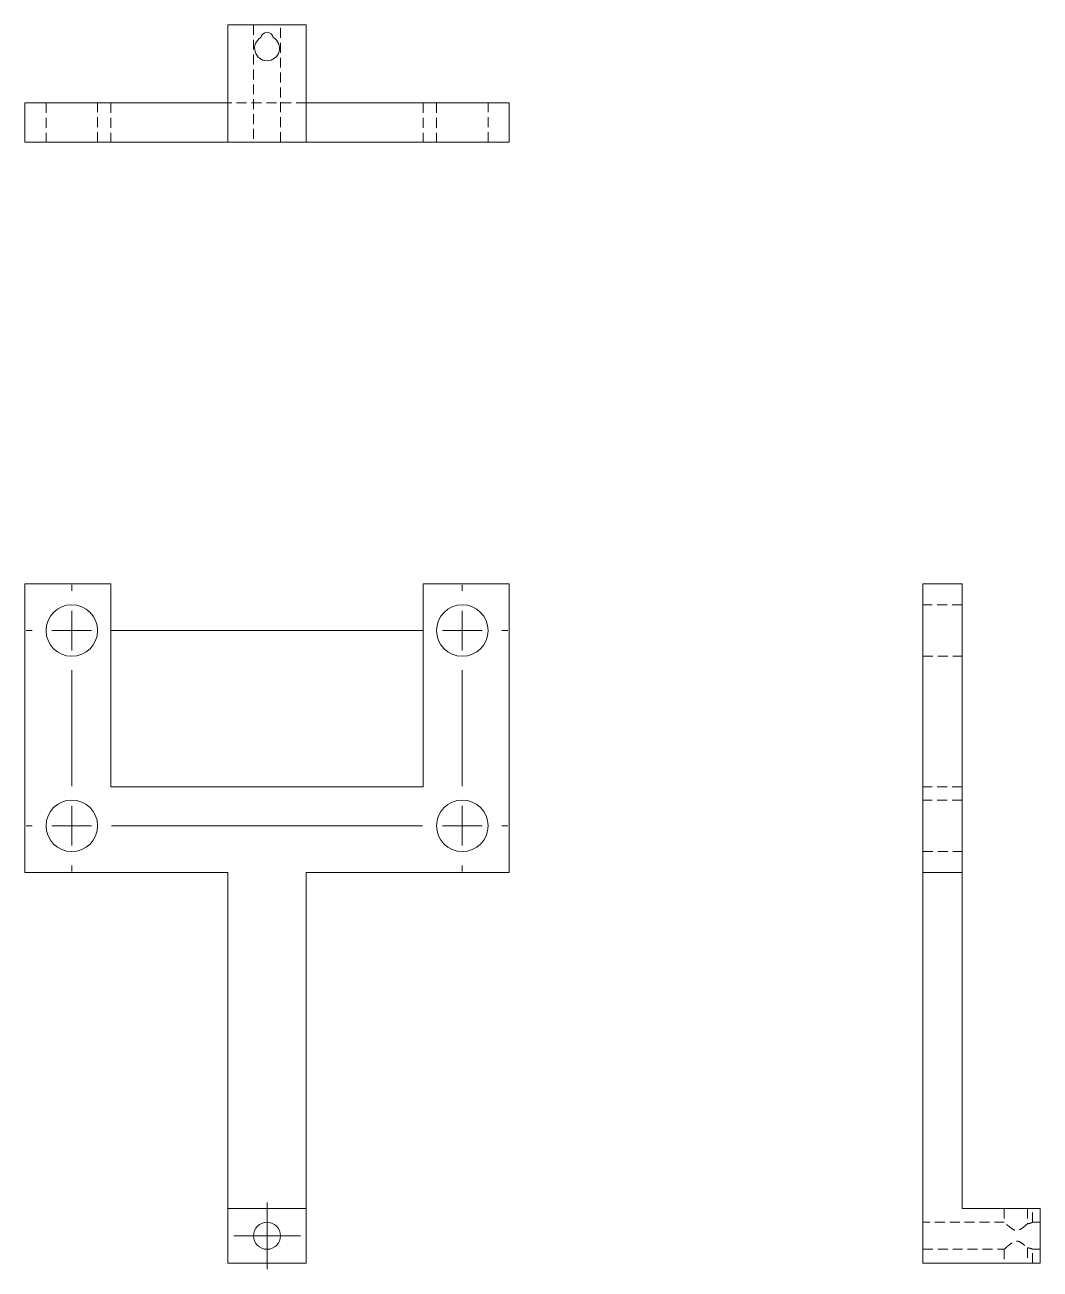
# Model space of a CAD drawing. Header units: millimetres. Extents: x 109 to 239, y 18 to 177.
import ezdxf

# ---------------------------------------------------------------- set-up
doc = ezdxf.new("R2010")
doc.units = ezdxf.units.MM
doc.linetypes.add('HIDDEN', pattern=[1.905, 1.27, -0.635])

# ---------------------------------------------------------------- blocks, each defined once
blk = doc.blocks.new('SW_CENTERMARKSYMBOL_0')
at = {"color": 0, "linetype": 'Continuous', "lineweight": 0}
for p, q in [((-50, 5.08), (-50, 5.84)), ((0, 5.08), (0, 5.84)), ((-50, 0), (-50, 2.54)), ((0, 0), (0, 2.54)), ((-55.08, 0), (-55.84, 0)), ((-50, 0), (-52.54, 0)), ((-50, 0), (-50, -2.54)), ((-50, 0), (-47.46, 0)), ((-5.08, 0), (-44.92, 0)), ((0, 0), (-2.54, 0)), ((0, 0), (0, -2.54)), ((0, 0), (2.54, 0)), ((5.08, 0), (5.84, 0)), ((-50, -5.08), (-50, -19.92)), ((0, -5.08), (0, -19.92)), ((-50, -25), (-50, -22.46)), ((0, -25), (0, -22.46)), ((-55.08, -25), (-55.84, -25)), ((-50, -25), (-52.54, -25)), ((-50, -25), (-50, -27.54)), ((-50, -25), (-47.46, -25)), ((-5.08, -25), (-44.92, -25)), ((0, -25), (-2.54, -25)), ((0, -25), (0, -27.54)), ((0, -25), (2.54, -25)), ((5.08, -25), (5.84, -25)), ((-50, -30.08), (-50, -30.84)), ((0, -30.08), (0, -30.84))]:
    blk.add_line(p, q, dxfattribs=at)
blk = doc.blocks.new('SW_CENTERMARKSYMBOL_1')
at = {"color": 0, "linetype": 'Continuous', "lineweight": 0}
for p, q in [((0, 2.54), (0, 4.2672)), ((0, 0), (0, 2.54)), ((-2.54, 0), (-4.2672, 0)), ((0, 0), (-2.54, 0)), ((0, 0), (0, -2.54)), ((0, 0), (2.54, 0)), ((2.54, 0), (4.2672, 0)), ((0, -2.54), (0, -4.2672))]:
    blk.add_line(p, q, dxfattribs=at)

msp = doc.modelspace()

# ---------------------------------------------------------------- linework, layer by layer
at = {"color": 7, "linetype": 'Continuous', "lineweight": 15}
for p, q in [((134.7, 177.38), (144.7, 177.38)), ((134.7, 177.38), (134.7, 162.38)), ((144.7, 162.38), (144.7, 177.38)), ((108.7, 167.38), (108.7, 162.38)), ((108.7, 167.38), (134.7, 167.38)), ((144.7, 167.38), (170.7, 167.38)), ((170.7, 167.38), (170.7, 162.38)), ((108.7, 162.38), (134.7, 162.38)), ((134.7, 162.38), (144.7, 162.38)), ((144.7, 162.38), (170.7, 162.38)), ((108.7, 105.82), (108.7, 68.82)), ((119.7, 105.82), (108.7, 105.82)), ((119.7, 79.82), (119.7, 105.82)), ((159.7, 105.82), (159.7, 79.82)), ((170.7, 105.82), (159.7, 105.82)), ((170.7, 68.82), (170.7, 105.82)), ((228.68, 105.82), (223.68, 105.82)), ((223.68, 105.82), (223.68, 68.82)), ((228.68, 105.82), (228.68, 68.82)), ((159.7, 79.82), (119.7, 79.82)), ((108.7, 68.82), (134.7, 68.82)), ((134.7, 25.82), (134.7, 68.82)), ((144.7, 68.82), (170.7, 68.82)), ((144.7, 25.82), (144.7, 68.82)), ((228.68, 68.82), (223.68, 68.82)), ((223.68, 18.82), (223.68, 68.82)), ((228.68, 25.82), (228.68, 68.82)), ((134.7, 25.82), (134.7, 18.82)), ((144.7, 25.82), (134.7, 25.82)), ((144.7, 18.82), (144.7, 25.82)), ((238.68, 25.82), (228.68, 25.82)), ((238.68, 25.82), (238.68, 18.82)), ((134.7, 18.82), (144.7, 18.82)), ((238.68, 18.82), (223.68, 18.82))]:
    msp.add_line(p, q, dxfattribs=at)
at = {"color": 7, "linetype": 'HIDDEN', "lineweight": 0}
for p, q in [((119.7, 167.38), (119.7, 162.38)), ((144.7, 167.38), (134.7, 167.38)), ((159.7, 167.38), (159.7, 162.38)), ((228.68, 79.82), (223.68, 79.82)), ((237.06, 25.82), (237.06, 23.86)), ((237.06, 20.78), (237.06, 18.82))]:
    msp.add_line(p, q, dxfattribs=at)
at = {"color": 7, "linetype": 'Continuous', "lineweight": 15}
for centre, radius in [((114.7, 99.82), 3.3), ((164.7, 99.82), 3.3), ((114.7, 74.82), 3.3), ((164.7, 74.82), 3.3), ((139.7, 22.32), 1.73)]:
    msp.add_circle(centre, radius, dxfattribs=at)
for centre, radius, start, end in [((139.7, 174.38), 1.59, 119.5471, 60.4529), ((139.7, 175.63), 0.794, 9.503, 170.497)]:
    msp.add_arc(centre, radius, start, end, dxfattribs=at)
at = {"color": 7, "linetype": 'HIDDEN', "lineweight": 0}
for points in [[(137.97, 177.38), (137.97, 162.38)], [(141.42, 162.38), (141.42, 177.38)], [(111.4, 167.38), (111.4, 162.38)], [(118, 162.38), (118, 167.38)], [(161.4, 167.38), (161.4, 162.38)], [(168, 162.38), (168, 167.38)], [(228.68, 103.12), (223.68, 103.12)], [(223.68, 96.52), (228.68, 96.52)], [(228.68, 78.12), (223.68, 78.12)], [(223.68, 71.52), (228.68, 71.52)], [(234.09, 25.82), (234.09, 24.04)], [(237.72, 24.04), (237.72, 25.82)], [(234.1, 24.05), (223.68, 24.05)], [(238.68, 24.05), (237.72, 24.05)], [(223.68, 20.59), (234.1, 20.59)], [(234.09, 20.6), (234.09, 18.82)], [(237.72, 18.82), (237.72, 20.6)], [(237.72, 20.59), (238.68, 20.59)]]:
    msp.add_open_spline(points, degree=1, dxfattribs=at)
for points, knots in [([(237.06, 23.86), (236.95, 23.76), (236.72, 23.56), (236.33, 23.25), (236, 23.06), (235.74, 22.99), (235.46, 23.02), (235.09, 23.2), (234.76, 23.46), (234.47, 23.7), (234.27, 23.88), (234.12, 24.02), (234.11, 24.03), (234.1, 24.04)], [0, 0, 0, 0, 0.139926, 0.278921, 0.343117, 0.396558, 0.450424, 0.521562, 0.665404, 0.741596, 0.820445, 0.91754, 1, 1, 1, 1]), ([(237.72, 24.04), (237.72, 24.04), (237.71, 24.04), (237.61, 24), (237.44, 23.93), (237.25, 23.88), (237.11, 23.86), (237.06, 23.86)], [0, 0, 0, 0, 0.177214, 0.393407, 0.623753, 0.871619, 1, 1, 1, 1]), ([(234.1, 20.6), (234.1, 20.6), (234.08, 20.58), (234.15, 20.65), (234.33, 20.81), (234.65, 21.09), (235.02, 21.39), (235.36, 21.58), (235.62, 21.65), (235.9, 21.62), (236.27, 21.44), (236.59, 21.18), (236.88, 20.94), (237, 20.83), (237.06, 20.78)], [0, 0, 0, 0, 0.01517, 0.101835, 0.190129, 0.322531, 0.458251, 0.523157, 0.577211, 0.631731, 0.702275, 0.845, 0.921184, 1, 1, 1, 1]), ([(237.06, 20.78), (237.15, 20.77), (237.32, 20.75), (237.53, 20.68), (237.67, 20.62), (237.73, 20.59), (237.72, 20.59), (237.72, 20.6)], [0, 0, 0, 0, 0.233109, 0.465512, 0.713083, 0.955568, 1, 1, 1, 1])]:
    msp.add_open_spline(points, degree=3, knots=knots, dxfattribs=at)

# ---------------------------------------------------------------- block references
at = {"color": 7, "linetype": 'Continuous', "lineweight": 0}
for name, p in [('SW_CENTERMARKSYMBOL_0', (164.7, 99.82)), ('SW_CENTERMARKSYMBOL_1', (139.7, 22.32))]:
    msp.add_blockref(name, p, dxfattribs=at)

doc.saveas('drawing.dxf')
